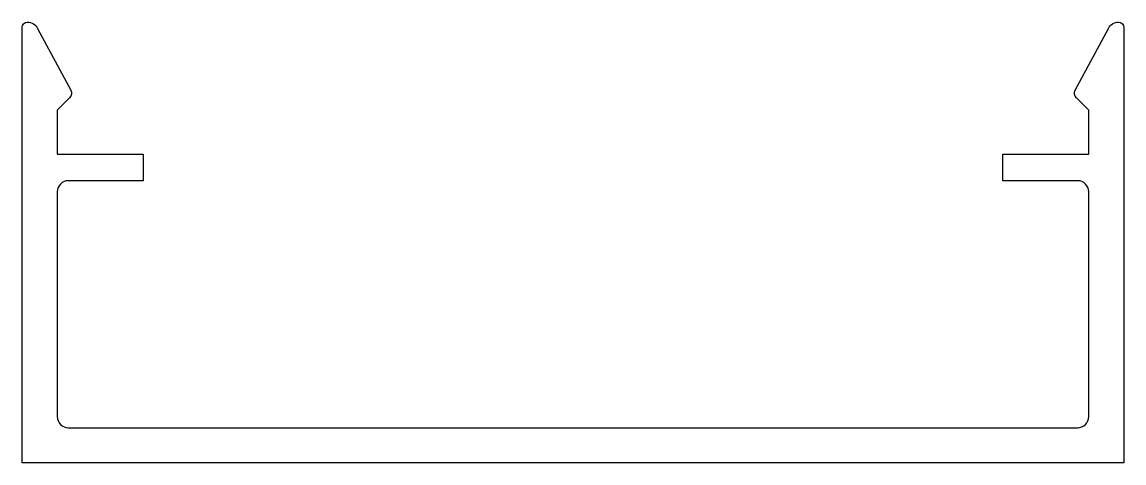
# Model space of a CAD drawing. Extents: x 224.1 to 274.1, y 250.1 to 270.1.
import ezdxf

# ---------------------------------------------------------------- set-up
doc = ezdxf.new("R2010")
doc.units = 0
doc.layers.add('ANA', color=220, linetype='CONTINUOUS')

msp = doc.modelspace()

# ---------------------------------------------------------------- linework, layer by layer
at = {"layer": 'ANA'}
msp.add_lwpolyline([(272.526, 252.151), (272.526, 262.351, 0.414214), (272.026, 262.851), (268.626, 262.851), (268.626, 264.051), (272.526, 264.051), (272.526, 266.051), (271.97, 266.608, -0.331321), (271.918, 266.962), (273.425, 269.759, -0.292265), (273.878, 270.051, -0.412618), (274.126, 269.801), (274.126, 250.051), (249.126, 250.051), (224.126, 250.051), (224.126, 269.801, -0.412618), (224.375, 270.051, -0.292265), (224.828, 269.759), (226.335, 266.962, -0.331321), (226.283, 266.608), (225.726, 266.051), (225.726, 264.051), (229.626, 264.051), (229.626, 262.851), (226.226, 262.851, 0.414214), (225.726, 262.351), (225.726, 252.151, 0.414214), (226.226, 251.651), (249.126, 251.651), (272.026, 251.651, 0.414214)], format="xyb", close=True, dxfattribs=at)

doc.saveas('drawing.dxf')
